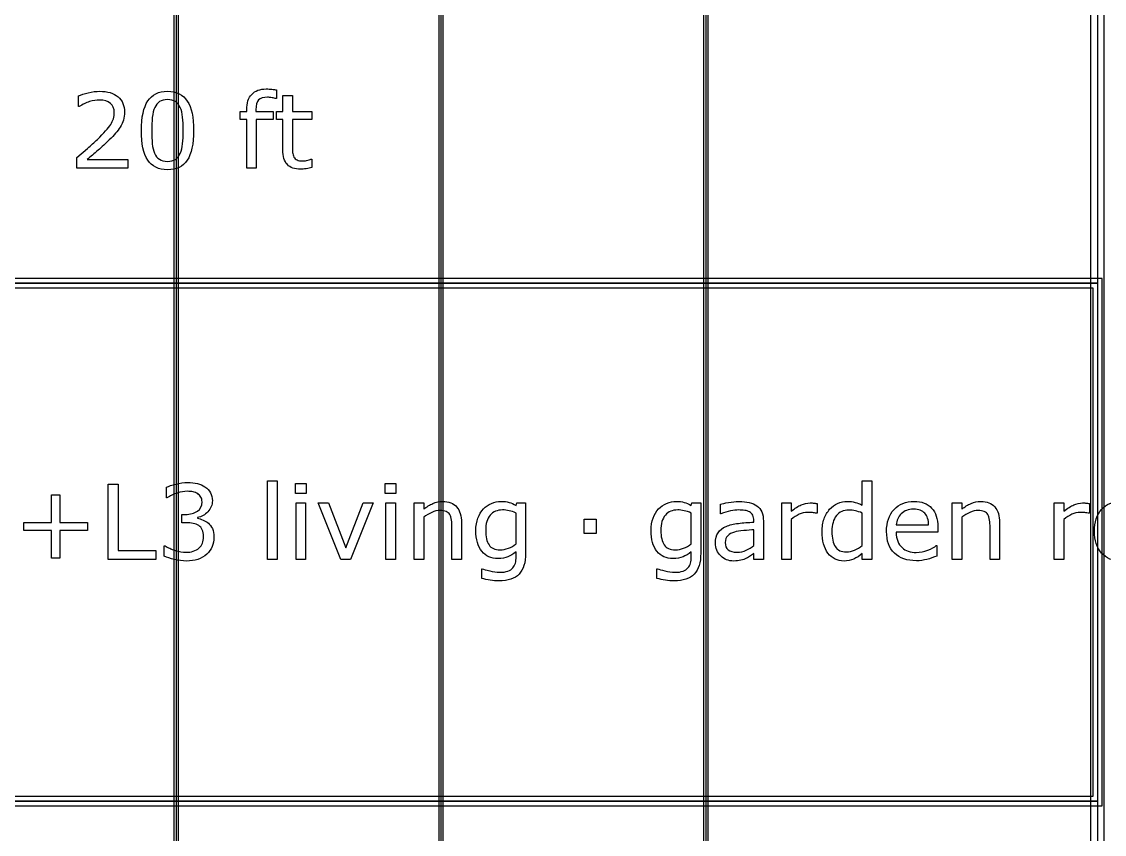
# Model space of a CAD drawing. Extents: x -13 to 750, y 12 to 2314.
# Drawn here: x 174.6 to 268.6, y 364 to 434.6 of the extents above; entities that cross this region are included whole.
import ezdxf

# ---------------------------------------------------------------- set-up
doc = ezdxf.new("R2010")
doc.units = 0
doc.layers.get('0').update_dxf_attribs({"linetype": 'CONTINUOUS'})

msp = doc.modelspace()

# ---------------------------------------------------------------- linework, layer by layer
at = {"color": 7}
for points in [[(43.400391, 580.4896), (43.400391, 128.2904), (268.59961, 128.2904), (268.59961, 580.4896)], [(44.599609, 579.2904), (267.40039, 579.2904), (267.40039, 129.4896), (44.599609, 129.4896)], [(187.80078, 553.89), (187.80078, 295.89), (188.19922, 295.89), (188.19922, 553.89)], [(210.80078, 553.89), (210.80078, 295.89), (211.19922, 295.89), (211.19922, 553.89)], [(233.80078, 553.89), (233.80078, 295.89), (234.19922, 295.89), (234.19922, 553.89)], [(44, 437.89), (268, 437.89), (268, 411.89), (44, 411.89)], [(189.51489, 425.1639), (189.51489, 425.1639)], [(188.35912, 423.1688), (188.35912, 423.1688)], [(43.599609, 412.2904), (43.599609, 366.4896), (268.40039, 366.4896), (268.40039, 412.2904)], [(44, 411.89), (268, 411.89), (268, 366.89), (44, 366.89)], [(44.400391, 411.4896), (267.59961, 411.4896), (267.59961, 367.2904), (44.400391, 367.2904)], [(186.24536, 387.8901), (182.10571, 387.8901), (182.10571, 394.4336), (182.97583, 394.4336), (182.97583, 388.6635), (186.24536, 388.6635)], [(196.77026, 387.8901), (195.94409, 387.8901), (195.94409, 394.728), (196.77026, 394.728)], [(199.29272, 393.6206), (198.36108, 393.6206), (198.36108, 394.4775), (199.29272, 394.4775)], [(207.08865, 393.6206), (206.15701, 393.6206), (206.15701, 394.4775), (207.08865, 394.4775)], [(180.30396, 390.4038), (177.90894, 390.4038), (177.90894, 388.0088), (177.17944, 388.0088), (177.17944, 390.4038), (174.78442, 390.4038), (174.78442, 391.1069), (177.17944, 391.1069), (177.17944, 393.5019), (177.90894, 393.5019), (177.90894, 391.1069), (180.30396, 391.1069)], [(199.24002, 387.8901), (198.41385, 387.8901), (198.41385, 392.7988), (199.24002, 392.7988)], [(205.1199, 392.7988), (203.13357, 387.8901), (202.30301, 387.8901), (200.32986, 392.7988), (201.22635, 392.7988), (202.74686, 388.8921), (204.25418, 392.7988)], [(207.03595, 387.8901), (206.20978, 387.8901), (206.20978, 392.7988), (207.03595, 392.7988)], [(224.48663, 390.1357), (223.43634, 390.1357), (223.43634, 391.3794), (224.48663, 391.3794)], [(217.5213, 389.2393), (217.5213, 389.2393)], [(232.73077, 389.2393), (232.73077, 389.2393)], [(44, 366.89), (268, 366.89), (268, 340.89), (44, 340.89)]]:
    msp.add_lwpolyline(points, close=True, dxfattribs=at)
for points in [[(188, 553.89), (188, 295.89)], [(211, 553.89), (211, 295.89)], [(234, 553.89), (234, 295.89)], [(179.57886, 427.2381), (179.53496, 427.2381), (179.53496, 428.161)], [(196.72632, 427.9281), (196.68242, 427.9281)], [(197.26685, 423.4936), (197.26685, 426.104), (196.70874, 426.104), (196.70874, 426.7983), (197.26685, 426.7983), (197.26685, 428.2089), (198.09302, 428.2089), (198.09302, 426.7983), (199.7981, 426.7983), (199.7981, 426.104), (198.09302, 426.104), (198.09302, 423.8671)], [(196.72637, 428.6838), (196.72632, 427.9281)], [(194.92901, 426.9657), (194.92901, 426.7987), (196.41875, 426.7987), (196.41875, 426.1044), (194.95537, 426.1044), (194.95537, 421.89), (194.1292, 421.89), (194.1292, 426.1044), (193.57109, 426.1044), (193.57109, 426.7987), (194.1292, 426.7987), (194.1292, 426.9613)], [(183.802, 421.89), (179.37231, 421.89), (179.37231, 422.8085), (180.29517, 423.5995)], [(180.28201, 422.6415), (183.80203, 422.6415), (183.802, 421.89)], [(199.75417, 422.6762), (199.79807, 422.6762), (199.7981, 421.9339)], [(187.20335, 393.2383), (187.15945, 393.2383), (187.15945, 394.1568)], [(247.58423, 392.6004), (247.58423, 394.7274), (248.4104, 394.7274), (248.4104, 387.89)], [(209.49694, 391.5548), (209.49694, 387.89), (208.67076, 387.89), (208.67076, 392.7987), (209.49694, 392.7987), (209.49694, 392.2538)], [(217.52124, 392.5877), (217.57394, 392.7986), (218.34738, 392.7986), (218.34747, 388.4482)], [(232.7308, 392.5877), (232.7835, 392.7986), (233.55693, 392.7986), (233.55694, 388.4482)], [(235.30597, 391.854), (235.26197, 391.854), (235.26197, 392.6933)], [(241.41441, 391.3755), (241.41441, 387.89), (240.58823, 387.89), (240.58823, 392.7987), (241.41441, 392.7987), (241.41441, 392.0736)], [(243.65122, 392.7457), (243.65118, 391.8979)], [(256.22384, 391.5547), (256.22384, 387.89), (255.39767, 387.89), (255.39767, 392.7987), (256.22384, 392.7987), (256.22384, 392.2538)], [(265.0833, 391.3754), (265.0833, 387.89), (264.25713, 387.89), (264.25713, 392.7987), (265.0833, 392.7987), (265.0833, 392.0736)], [(267.32012, 392.7457), (267.32007, 391.8978)], [(188.87767, 391.0761), (188.48216, 391.0761), (188.48216, 391.8056), (188.78977, 391.8056)], [(189.8533, 391.5288), (189.8533, 391.4668)], [(217.5213, 389.2392), (217.5213, 391.9155)], [(232.73077, 389.2392), (232.73077, 391.9155)], [(238.1756, 391.1336), (238.1756, 391.261)], [(238.99732, 391.2209), (238.99737, 387.8901)], [(243.65118, 391.8979), (243.60728, 391.8979)], [(247.58423, 389.0985), (247.58423, 391.9154)], [(267.32007, 391.8978), (267.27617, 391.8978)], [(190.79813, 391.0406), (190.7981, 391.041)], [(212.77521, 387.8901), (211.94903, 387.8901), (211.94903, 390.685)], [(212.77526, 391.076), (212.77521, 387.8901)], [(238.1756, 389.0986), (238.1756, 390.4653)], [(250.52856, 390.8915), (253.34106, 390.8915)], [(254.14526, 390.2587), (250.52856, 390.2587)], [(254.14522, 390.7069), (254.14526, 390.2587)], [(259.5022, 387.89), (258.67603, 387.89), (258.67603, 390.6849)], [(259.50216, 391.076), (259.5022, 387.89)], [(186.97046, 388.167), (186.97046, 389.0854), (187.03636, 389.0854)], [(217.52124, 388.1097), (217.52124, 388.558)], [(232.7308, 388.1097), (232.7308, 388.558)], [(238.1756, 389.0985), (238.1756, 389.0986)], [(238.99737, 387.8901), (238.1756, 387.8901), (238.1756, 388.413)], [(247.58423, 389.0983), (247.58423, 389.0985)], [(248.4104, 387.89), (247.58423, 387.89), (247.58423, 388.4042)], [(254.00464, 389.0897), (254.04854, 389.0897), (254.04854, 388.1888)], [(214.54181, 386.2421), (214.54181, 387.0858), (214.58571, 387.0858)], [(229.75128, 386.2421), (229.75128, 387.0858), (229.79528, 387.0858)]]:
    msp.add_lwpolyline(points, dxfattribs=at)
for points in [[(194.56426, 428.3016), (194.8543, 428.615067), (195.273243, 428.7718), (195.82109, 428.7718)], [(195.82109, 428.7718), (196.005663, 428.7718), (196.171193, 428.763133), (196.31768, 428.7458)], [(196.31768, 428.7458), (196.467093, 428.728467), (196.603323, 428.7078), (196.72637, 428.6838)], [(179.53496, 428.161), (179.742967, 428.263533), (180.019823, 428.357267), (180.36553, 428.4422)], [(180.36553, 428.4422), (180.714163, 428.5272), (181.051077, 428.5697), (181.37627, 428.5697)], [(181.35425, 427.8094), (181.08765, 427.8094), (180.799077, 427.762533), (180.48853, 427.6688)], [(182.29028, 427.5194), (182.067627, 427.712733), (181.755617, 427.8094), (181.35425, 427.8094)], [(181.37627, 428.5697), (182.04717, 428.5697), (182.57305, 428.4071), (182.95391, 428.0819)], [(182.95391, 428.0819), (183.33477, 427.759633), (183.5252, 427.321633), (183.5252, 426.7679)], [(185.53784, 427.7303), (185.904053, 428.286967), (186.475343, 428.5653), (187.25171, 428.5653)], [(187.25171, 427.8402), (186.976317, 427.8402), (186.7478, 427.783067), (186.56616, 427.6688)], [(187.25171, 428.5653), (188.036863, 428.5653), (188.609617, 428.282567), (188.96997, 427.7171)], [(187.93286, 427.6688), (187.75708, 427.783067), (187.53003, 427.8402), (187.25171, 427.8402)], [(194.1292, 426.9613), (194.1292, 427.5443), (194.27422, 427.991067), (194.56426, 428.3016)], [(195.16631, 427.8138), (195.00811, 427.658533), (194.92901, 427.375833), (194.92901, 426.9657)], [(195.93975, 428.0511), (195.585257, 428.0511), (195.327443, 427.972), (195.16631, 427.8138)], [(196.32647, 428.0071), (196.179983, 428.036433), (196.051077, 428.0511), (195.93975, 428.0511)], [(196.68242, 427.9281), (196.5916, 427.954767), (196.47295, 427.9811), (196.32647, 428.0071)], [(180.48853, 427.6688), (180.177983, 427.575067), (179.87476, 427.4315), (179.57886, 427.2381)], [(182.62866, 426.724), (182.62866, 427.0638), (182.515867, 427.328933), (182.29028, 427.5194)], [(184.98853, 425.1551), (184.98853, 426.318233), (185.171633, 427.176633), (185.53784, 427.7303)], [(186.13989, 427.1503), (186.040283, 426.9335), (185.971437, 426.650767), (185.93335, 426.3021)], [(186.56616, 427.6688), (186.387453, 427.554533), (186.245363, 427.3817), (186.13989, 427.1503)], [(188.35474, 427.159), (188.2522, 427.3846), (188.111573, 427.554533), (187.93286, 427.6688)], [(188.56567, 426.3241), (188.530537, 426.652233), (188.460227, 426.930533), (188.35474, 427.159)], [(188.96997, 427.7171), (189.33325, 427.154633), (189.51489, 426.303567), (189.51489, 425.1639)], [(182.31665, 425.6825), (182.524657, 426.004767), (182.62866, 426.351933), (182.62866, 426.724)], [(183.4285, 426.0692), (183.366967, 425.855333), (183.27468, 425.651733), (183.15164, 425.4584)], [(183.5252, 426.7679), (183.5252, 426.5189), (183.492967, 426.286), (183.4285, 426.0692)], [(185.93335, 426.3021), (185.898217, 425.9535), (185.88065, 425.571167), (185.88065, 425.1551)], [(188.62277, 425.1639), (188.62277, 425.609233), (188.603737, 425.995967), (188.56567, 426.3241)], [(181.16089, 424.3861), (181.72339, 424.931033), (182.108643, 425.363167), (182.31665, 425.6825)], [(183.15164, 425.4584), (183.03738, 425.276733), (182.902613, 425.098), (182.74734, 424.9222)], [(185.52905, 422.5887), (185.168703, 423.145367), (184.98853, 424.000833), (184.98853, 425.1551)], [(185.88065, 425.1551), (185.88065, 424.6981), (185.89675, 424.3158), (185.92895, 424.0082)], [(188.56567, 424.0038), (188.603737, 424.326067), (188.62277, 424.712767), (188.62277, 425.1639)], [(189.51489, 425.1639), (189.51489, 423.9891), (189.33032, 423.1263), (188.96118, 422.5755)], [(180.29517, 423.5995), (180.605717, 423.863167), (180.89429, 424.125367), (181.16089, 424.3861)], [(182.18924, 424.3378), (181.87576, 424.030133), (181.55203, 423.7313), (181.21805, 423.4413)], [(182.74734, 424.9222), (182.595, 424.746467), (182.408967, 424.551667), (182.18924, 424.3378)], [(185.92895, 424.0082), (185.96115, 423.700533), (186.029997, 423.425133), (186.13549, 423.182)], [(181.21805, 423.4413), (180.884063, 423.154167), (180.57205, 422.887567), (180.28201, 422.6415)], [(186.13549, 423.182), (186.23217, 422.953467), (186.3684, 422.779133), (186.54418, 422.659)], [(187.93725, 422.6503), (188.11889, 422.7645), (188.259513, 422.937333), (188.35912, 423.1688)], [(188.35913, 423.1688), (188.46167, 423.406133), (188.530517, 423.684467), (188.56567, 424.0038)], [(197.65796, 422.1972), (197.39722, 422.466733), (197.26685, 422.898867), (197.26685, 423.4936)], [(198.09302, 423.8671), (198.09302, 423.6093), (198.098887, 423.407167), (198.11062, 423.2607)], [(198.11062, 423.2607), (198.122353, 423.117167), (198.163367, 422.9824), (198.23366, 422.8564)], [(187.25171, 421.7538), (186.46655, 421.7538), (185.89233, 422.0321), (185.52905, 422.5887)], [(186.54418, 422.659), (186.722893, 422.538933), (186.958733, 422.4789), (187.2517, 422.4789)], [(187.2517, 422.4789), (187.527087, 422.4789), (187.755603, 422.536033), (187.93725, 422.6503)], [(188.96118, 422.5755), (188.594973, 422.0277), (188.02515, 421.7538), (187.25171, 421.7538)], [(198.80054, 421.7929), (198.29956, 421.7929), (197.9187, 421.927667), (197.65796, 422.1972)], [(198.23366, 422.8564), (198.298127, 422.7392), (198.386017, 422.652767), (198.49733, 422.5971)], [(198.49733, 422.5971), (198.61159, 422.544433), (198.784443, 422.5181), (199.01589, 422.5181)], [(199.01589, 422.5181), (199.150657, 422.5181), (199.29128, 422.5371), (199.43776, 422.5751)], [(199.43776, 422.5751), (199.584247, 422.616433), (199.689717, 422.650133), (199.75417, 422.6762)], [(199.28833, 421.8329), (199.10669, 421.806233), (198.944093, 421.7929), (198.80054, 421.7929)], [(199.7981, 421.9339), (199.642827, 421.893233), (199.472903, 421.859567), (199.28833, 421.8329)], [(187.15945, 394.1568), (187.367463, 394.259333), (187.64432, 394.3531), (187.99002, 394.4381)], [(187.99002, 394.4381), (188.338653, 394.525967), (188.675567, 394.5699), (189.00076, 394.5699)], [(189.00076, 394.5699), (189.3201, 394.5699), (189.60135, 394.540567), (189.84451, 394.4819)], [(189.84451, 394.4819), (190.087677, 394.423233), (190.307403, 394.329467), (190.50369, 394.2006)], [(190.50369, 394.2006), (190.71463, 394.06), (190.8743, 393.8901), (190.9827, 393.6909)], [(188.09104, 393.6602), (187.777567, 393.5606), (187.48167, 393.419967), (187.20335, 393.2383)], [(188.97874, 393.8096), (188.70042, 393.8096), (188.40452, 393.7598), (188.09104, 393.6602)], [(189.46653, 393.7656), (189.322977, 393.794933), (189.16038, 393.8096), (188.97874, 393.8096)], [(189.87083, 393.6074), (189.74485, 393.683533), (189.610083, 393.736267), (189.46653, 393.7656)], [(190.15208, 393.313), (190.0847, 393.433067), (189.99095, 393.5312), (189.87083, 393.6074)], [(190.25315, 392.8999), (190.25315, 393.0581), (190.21946, 393.1958), (190.15208, 393.313)], [(191.14529, 392.9922), (191.14529, 392.628867), (191.016383, 392.310967), (190.75857, 392.0385)], [(190.9827, 393.6909), (191.091093, 393.4917), (191.14529, 393.2588), (191.14529, 392.9922)], [(188.78977, 391.8056), (189.235083, 391.8056), (189.589577, 391.8979), (189.85325, 392.0825)], [(189.85325, 392.0825), (190.11985, 392.269967), (190.25315, 392.542433), (190.25315, 392.8999)], [(209.49694, 392.2538), (209.754747, 392.467667), (210.021347, 392.634633), (210.29674, 392.7547)], [(210.91198, 392.1481), (210.686393, 392.1481), (210.450553, 392.092433), (210.20446, 391.9811)], [(210.29674, 392.7547), (210.572133, 392.874833), (210.85485, 392.9349), (211.14489, 392.9349)], [(211.44811, 392.0561), (211.310417, 392.117433), (211.131707, 392.1481), (210.91198, 392.1481)], [(211.14489, 392.9349), (211.675163, 392.9349), (212.07946, 392.775233), (212.35778, 392.4559)], [(211.76451, 391.7837), (211.69127, 391.9067), (211.585803, 391.9975), (211.44811, 392.0561)], [(212.35778, 392.4559), (212.6361, 392.136567), (212.77526, 391.6766), (212.77526, 391.076)], [(214.20337, 391.4803), (214.323483, 391.787967), (214.48608, 392.0531), (214.69116, 392.2757)], [(214.69116, 392.2757), (214.881593, 392.483767), (215.11304, 392.6449), (215.3855, 392.7591)], [(216.34357, 392.1924), (215.889463, 392.1924), (215.53204, 392.040067), (215.2713, 391.7354)], [(215.3855, 392.7591), (215.65796, 392.8763), (215.928957, 392.9349), (216.19849, 392.9349)], [(216.19849, 392.9349), (216.48267, 392.9349), (216.719973, 392.905567), (216.9104, 392.8469)], [(216.90607, 392.1264), (216.71857, 392.1704), (216.53107, 392.1924), (216.34357, 392.1924)], [(217.5213, 391.9155), (217.301573, 392.0151), (217.096497, 392.0854), (216.90607, 392.1264)], [(216.9104, 392.8469), (217.10376, 392.7909), (217.307373, 392.7045), (217.52124, 392.5877)], [(229.41293, 391.4803), (229.53305, 391.787967), (229.695647, 392.0531), (229.90072, 392.2757)], [(229.90072, 392.2757), (230.091153, 392.483767), (230.3226, 392.6449), (230.59506, 392.7591)], [(231.55304, 392.1924), (231.09894, 392.1924), (230.741517, 392.040067), (230.48077, 391.7354)], [(230.59506, 392.7591), (230.86752, 392.8763), (231.138517, 392.9349), (231.40805, 392.9349)], [(231.40805, 392.9349), (231.69223, 392.9349), (231.929533, 392.905567), (232.11996, 392.8469)], [(232.11554, 392.1264), (231.92804, 392.1704), (231.74054, 392.1924), (231.55304, 392.1924)], [(232.73077, 391.9155), (232.511043, 392.0151), (232.305967, 392.0854), (232.11554, 392.1264)], [(232.11996, 392.8469), (232.31332, 392.7909), (232.516933, 392.7045), (232.7308, 392.5877)], [(235.26197, 392.6933), (235.423103, 392.7373), (235.656013, 392.785633), (235.9607, 392.8383)], [(236.13214, 392.1001), (235.86554, 392.044767), (235.59015, 391.962733), (235.30597, 391.854)], [(235.9607, 392.8383), (236.265387, 392.890967), (236.56568, 392.9173), (236.86158, 392.9173)], [(236.85724, 392.1881), (236.64044, 392.1881), (236.39874, 392.158767), (236.13214, 392.1001)], [(237.3714, 392.1531), (237.207333, 392.176433), (237.035947, 392.1881), (236.85724, 392.1881)], [(236.86158, 392.9173), (237.207287, 392.9173), (237.50758, 392.887967), (237.76246, 392.8293)], [(237.79327, 392.0169), (237.676083, 392.084233), (237.53546, 392.129633), (237.3714, 392.1531)], [(237.76246, 392.8293), (238.020273, 392.773967), (238.24293, 392.677267), (238.43043, 392.5392)], [(238.43043, 392.5392), (238.615003, 392.404467), (238.755627, 392.230167), (238.8523, 392.0163)], [(241.41441, 392.0736), (241.74253, 392.337267), (242.031103, 392.5233), (242.28013, 392.6317)], [(242.28013, 392.6317), (242.532083, 392.743033), (242.78843, 392.7987), (243.04917, 392.7987)], [(243.04917, 392.7987), (243.192723, 392.7987), (243.296727, 392.794367), (243.36118, 392.7857)], [(243.36118, 392.7857), (243.425647, 392.779033), (243.522327, 392.7657), (243.65122, 392.7457)], [(244.26636, 391.4188), (244.386473, 391.744), (244.547607, 392.020867), (244.74976, 392.2494)], [(244.74976, 392.2494), (244.948973, 392.472067), (245.180417, 392.641967), (245.44409, 392.7591)], [(246.41089, 392.1789), (245.947997, 392.1789), (245.587643, 392.017767), (245.32983, 391.6955)], [(245.44409, 392.7591), (245.71069, 392.8763), (245.98608, 392.9349), (246.27026, 392.9349)], [(246.27026, 392.9349), (246.528073, 392.9349), (246.75659, 392.9069), (246.95581, 392.8509)], [(246.98657, 392.1219), (246.81079, 392.1599), (246.618897, 392.1789), (246.41089, 392.1789)], [(246.95581, 392.8509), (247.15503, 392.798233), (247.364503, 392.714733), (247.58423, 392.6004)], [(247.58423, 391.9154), (247.36157, 392.015), (247.16235, 392.083833), (246.98657, 392.1219)], [(249.68917, 390.3158), (249.68917, 391.118533), (249.90743, 391.755733), (250.34395, 392.2274)], [(250.34395, 392.2274), (250.783403, 392.699067), (251.360553, 392.9349), (252.0754, 392.9349)], [(252.03149, 392.2538), (251.58911, 392.2538), (251.236083, 392.123433), (250.97241, 391.8627)], [(253.01147, 391.8978), (252.797603, 392.135133), (252.470943, 392.2538), (252.03149, 392.2538)], [(252.0754, 392.9349), (252.737507, 392.9349), (253.247273, 392.741533), (253.6047, 392.3548)], [(253.6047, 392.3548), (253.965047, 391.968133), (254.14522, 391.418833), (254.14522, 390.7069)], [(256.22384, 392.2538), (256.481653, 392.467667), (256.748253, 392.634633), (257.02364, 392.7547)], [(257.63888, 392.148), (257.413293, 392.148), (257.177453, 392.092333), (256.93136, 391.981)], [(257.02364, 392.7547), (257.299033, 392.874833), (257.58175, 392.9349), (257.87179, 392.9349)], [(258.17501, 392.056), (258.037317, 392.117333), (257.858607, 392.148), (257.63888, 392.148)], [(257.87179, 392.9349), (258.402063, 392.9349), (258.80636, 392.775233), (259.08468, 392.4559)], [(258.49142, 391.7836), (258.418173, 391.9066), (258.312703, 391.9974), (258.17501, 392.056)], [(259.08468, 392.4559), (259.363, 392.136567), (259.50216, 391.6766), (259.50216, 391.076)], [(265.0833, 392.0736), (265.411427, 392.337267), (265.7, 392.5233), (265.94902, 392.6317)], [(265.94902, 392.6317), (266.200973, 392.743033), (266.457323, 392.7987), (266.71807, 392.7987)], [(266.71807, 392.7987), (266.861623, 392.7987), (266.965627, 392.794367), (267.03008, 392.7857)], [(267.03008, 392.7857), (267.094547, 392.779033), (267.191227, 392.7657), (267.32012, 392.7457)], [(267.75073, 390.3421), (267.75073, 391.141967), (267.954343, 391.773333), (268.36157, 392.2362)], [(268.36157, 392.2362), (268.77173, 392.702), (269.323977, 392.9349), (270.01831, 392.9349)], [(190.75857, 392.0385), (190.50369, 391.768967), (190.201933, 391.599067), (189.8533, 391.5288)], [(189.8533, 391.4668), (189.993927, 391.443467), (190.15506, 391.393667), (190.3367, 391.3174)], [(190.3367, 391.3174), (190.51834, 391.2442), (190.67215, 391.151933), (190.79813, 391.0406)], [(210.20446, 391.9811), (209.958367, 391.869767), (209.722527, 391.727667), (209.49694, 391.5548)], [(211.90953, 391.3178), (211.88313, 391.517067), (211.83479, 391.672367), (211.76451, 391.7837)], [(211.94903, 390.685), (211.94903, 390.9106), (211.935863, 391.121533), (211.90953, 391.3178)], [(214.02759, 390.3905), (214.02759, 390.812367), (214.086183, 391.175633), (214.20337, 391.4803)], [(215.2713, 391.7354), (215.01056, 391.430733), (214.88019, 390.988367), (214.88019, 390.4083)], [(229.23715, 390.3905), (229.23715, 390.812367), (229.295743, 391.175633), (229.41293, 391.4803)], [(230.48077, 391.7354), (230.22003, 391.430733), (230.08966, 390.988367), (230.08966, 390.4083)], [(236.82648, 391.0281), (237.24542, 391.074767), (237.695127, 391.109933), (238.1756, 391.1336)], [(238.07452, 391.7268), (238.010053, 391.849867), (237.916303, 391.946567), (237.79327, 392.0169)], [(238.1756, 391.261), (238.1756, 391.448533), (238.141907, 391.6038), (238.07452, 391.7268)], [(238.8523, 392.0163), (238.94898, 391.802433), (238.99732, 391.5373), (238.99732, 391.2209)], [(242.09995, 391.8105), (241.86265, 391.699167), (241.634137, 391.554167), (241.41441, 391.3755)], [(242.83823, 391.9819), (242.58335, 391.9819), (242.337257, 391.924767), (242.09995, 391.8105)], [(243.24693, 391.9599), (243.13267, 391.974567), (242.996437, 391.9819), (242.83823, 391.9819)], [(243.60728, 391.8979), (243.484233, 391.927233), (243.364117, 391.9479), (243.24693, 391.9599)], [(244.09058, 390.307), (244.09058, 390.723), (244.149173, 391.0936), (244.26636, 391.4188)], [(245.32983, 391.6955), (245.072023, 391.373233), (244.94312, 390.9162), (244.94312, 390.3244)], [(250.97241, 391.8627), (250.71167, 391.6019), (250.56372, 391.278167), (250.52856, 390.8915)], [(253.34106, 390.8915), (253.338393, 391.3251), (253.22853, 391.660533), (253.01147, 391.8978)], [(256.93136, 391.981), (256.685267, 391.869667), (256.449427, 391.727567), (256.22384, 391.5547)], [(258.63643, 391.3177), (258.610097, 391.516967), (258.56176, 391.672267), (258.49142, 391.7836)], [(258.67603, 390.6849), (258.67603, 390.9105), (258.66283, 391.121433), (258.63643, 391.3177)], [(265.76885, 391.8104), (265.531543, 391.699067), (265.303027, 391.554067), (265.0833, 391.3754)], [(266.50713, 391.9818), (266.25225, 391.9818), (266.006157, 391.924667), (265.76885, 391.8104)], [(266.91582, 391.9598), (266.80156, 391.974467), (266.66533, 391.9818), (266.50713, 391.9818)], [(267.27617, 391.8978), (267.153123, 391.927133), (267.033007, 391.9478), (266.91582, 391.9598)], [(189.48411, 391.0231), (189.29661, 391.058433), (189.094463, 391.0761), (188.87767, 391.0761)], [(189.96311, 390.8385), (189.831277, 390.929367), (189.67161, 390.9909), (189.48411, 391.0231)], [(190.27073, 390.4738), (190.19749, 390.629067), (190.09495, 390.750633), (189.96311, 390.8385)], [(190.38499, 389.8937), (190.38499, 390.1281), (190.346903, 390.321467), (190.27073, 390.4738)], [(190.7981, 391.041), (190.93872, 390.915), (191.05444, 390.7568), (191.14526, 390.5664)], [(191.14526, 390.5664), (191.23608, 390.375933), (191.28149, 390.129833), (191.28149, 389.8281)], [(214.54175, 388.5975), (214.198977, 389.0223), (214.02759, 389.619967), (214.02759, 390.3905)], [(214.88019, 390.4083), (214.88019, 389.8575), (214.97687, 389.44), (215.17023, 389.1558)], [(229.75131, 388.5975), (229.408537, 389.0223), (229.23715, 389.619967), (229.23715, 390.3905)], [(230.08966, 390.4083), (230.08966, 389.8575), (230.18634, 389.44), (230.3797, 389.1558)], [(234.82696, 389.3142), (234.82696, 389.686267), (234.906063, 389.986567), (235.06427, 390.2151)], [(235.06427, 390.2151), (235.225403, 390.446567), (235.45392, 390.6282), (235.74982, 390.76)], [(235.74982, 390.76), (236.048647, 390.891867), (236.407533, 390.981233), (236.82648, 391.0281)], [(236.47491, 390.2718), (236.23761, 390.204467), (236.045717, 390.099), (235.89923, 389.9554)], [(237.28351, 390.3993), (236.943663, 390.369967), (236.67413, 390.327467), (236.47491, 390.2718)], [(238.1756, 390.4653), (237.923647, 390.450633), (237.626283, 390.428633), (237.28351, 390.3993)], [(244.60474, 388.4305), (244.261967, 388.8817), (244.09058, 389.5072), (244.09058, 390.307)], [(244.94312, 390.3244), (244.94312, 389.7414), (245.042727, 389.297533), (245.24194, 388.9928)], [(250.37472, 388.4349), (249.917687, 388.8773), (249.68917, 389.504267), (249.68917, 390.3158)], [(250.52856, 390.2587), (250.52856, 389.9569), (250.57397, 389.6932), (250.66479, 389.4676)], [(268.36157, 388.4481), (267.954343, 388.910967), (267.75073, 389.5423), (267.75073, 390.3421)], [(189.98509, 388.8786), (190.119857, 389.007467), (190.219467, 389.149533), (190.28392, 389.3048)], [(190.28392, 389.3048), (190.3513, 389.460067), (190.38499, 389.656367), (190.38499, 389.8937)], [(191.28149, 389.8281), (191.28149, 389.529233), (191.227293, 389.2553), (191.1189, 389.0063)], [(216.85333, 388.8658), (217.096497, 388.959533), (217.319153, 389.084033), (217.5213, 389.2393)], [(232.0628, 388.8658), (232.305967, 388.959533), (232.528623, 389.084033), (232.73077, 389.2393)], [(235.28839, 388.1936), (234.98077, 388.4866), (234.82696, 388.860133), (234.82696, 389.3142)], [(235.89923, 389.9554), (235.752743, 389.8148), (235.6795, 389.62), (235.6795, 389.371)], [(235.6795, 389.371), (235.6795, 389.089733), (235.764463, 388.8773), (235.93439, 388.7337)], [(250.66479, 389.4676), (250.755617, 389.245), (250.88013, 389.0619), (251.03833, 388.9183)], [(187.03636, 389.0854), (187.28538, 388.921333), (187.578347, 388.7851), (187.91526, 388.6767)], [(187.91526, 388.6767), (188.252173, 388.5683), (188.57737, 388.5141), (188.89085, 388.5141)], [(188.89085, 388.5141), (189.075417, 388.5141), (189.271707, 388.544767), (189.47972, 388.6061)], [(189.47972, 388.6061), (189.687727, 388.667433), (189.856183, 388.758267), (189.98509, 388.8786)], [(190.66187, 388.3559), (190.442143, 388.150833), (190.182863, 387.9985), (189.88403, 387.8989)], [(191.1189, 389.0063), (191.0105, 388.7573), (190.858157, 388.5405), (190.66187, 388.3559)], [(215.93921, 387.9647), (215.35327, 387.9647), (214.88745, 388.175633), (214.54175, 388.5975)], [(215.17023, 389.1558), (215.36359, 388.871667), (215.68439, 388.7296), (216.13263, 388.7296)], [(216.13263, 388.7296), (216.372863, 388.7296), (216.613097, 388.775), (216.85333, 388.8658)], [(217.52124, 388.558), (217.27222, 388.358733), (217.03345, 388.2093), (216.80493, 388.1097)], [(218.34747, 388.4482), (218.34747, 387.6162), (218.158507, 387.005367), (217.78058, 386.6157)], [(231.14877, 387.9647), (230.562837, 387.9647), (230.097017, 388.175633), (229.75131, 388.5975)], [(230.3797, 389.1558), (230.57306, 388.871667), (230.89386, 388.7296), (231.3421, 388.7296)], [(231.3421, 388.7296), (231.582333, 388.7296), (231.822567, 388.775), (232.0628, 388.8658)], [(232.7308, 388.558), (232.48178, 388.358733), (232.24301, 388.2093), (232.01449, 388.1097)], [(233.55694, 388.4482), (233.55694, 387.6162), (233.367977, 387.005367), (232.99005, 386.6157)], [(235.93439, 388.7337), (236.10431, 388.5931), (236.363587, 388.5228), (236.71222, 388.5228)], [(236.71222, 388.5228), (237.00226, 388.5228), (237.267397, 388.578467), (237.50763, 388.6898)], [(237.50763, 388.6898), (237.747863, 388.804067), (237.97052, 388.9403), (238.1756, 389.0985)], [(238.1756, 388.413), (238.102353, 388.363), (238.002743, 388.2927), (237.87677, 388.2021)], [(246.0022, 387.7538), (245.41626, 387.7538), (244.95044, 387.979367), (244.60474, 388.4305)], [(245.24194, 388.9928), (245.44116, 388.691067), (245.760497, 388.5402), (246.19995, 388.5402)], [(246.19995, 388.5402), (246.434323, 388.5402), (246.67163, 388.591467), (246.91187, 388.694)], [(247.58423, 388.4042), (247.346923, 388.199067), (247.099363, 388.0394), (246.84155, 387.9252)], [(246.91187, 388.694), (247.152103, 388.799467), (247.376223, 388.934233), (247.58423, 389.0983)], [(252.28194, 387.7757), (251.467487, 387.7757), (250.831747, 387.995433), (250.37472, 388.4349)], [(251.03833, 388.9183), (251.190677, 388.7777), (251.370853, 388.672233), (251.57886, 388.6019)], [(251.57886, 388.6019), (251.789793, 388.531567), (252.021237, 388.4964), (252.27319, 388.4964)], [(252.27319, 388.4964), (252.607177, 388.4964), (252.942627, 388.562333), (253.27954, 388.6942)], [(253.27954, 388.6942), (253.619387, 388.828933), (253.861087, 388.960767), (254.00464, 389.0897)], [(270.01831, 387.7538), (269.323977, 387.7538), (268.77173, 387.985233), (268.36157, 388.4481)], [(187.83618, 387.8857), (187.48462, 387.970633), (187.196047, 388.0644), (186.97046, 388.167)], [(188.90845, 387.7539), (188.54517, 387.7539), (188.187747, 387.797833), (187.83618, 387.8857)], [(189.88403, 387.8989), (189.588137, 387.802233), (189.262943, 387.7539), (188.90845, 387.7539)], [(216.80493, 388.1097), (216.579343, 388.013033), (216.29077, 387.9647), (215.93921, 387.9647)], [(217.23562, 387.1561), (217.338153, 387.270367), (217.411393, 387.408067), (217.45534, 387.5692)], [(217.45534, 387.5692), (217.499273, 387.730333), (217.52124, 387.9105), (217.52124, 388.1097)], [(232.01449, 388.1097), (231.78891, 388.013033), (231.500337, 387.9647), (231.14877, 387.9647)], [(232.44518, 387.1561), (232.54772, 387.270367), (232.62096, 387.408067), (232.6649, 387.5692)], [(232.6649, 387.5692), (232.708833, 387.730333), (232.7308, 387.9105), (232.7308, 388.1097)], [(236.41339, 387.7542), (235.97101, 387.7542), (235.59601, 387.900667), (235.28839, 388.1936)], [(237.04181, 387.8242), (236.863097, 387.777533), (236.653623, 387.7542), (236.41339, 387.7542)], [(237.51642, 387.9912), (237.37872, 387.9238), (237.220517, 387.868133), (237.04181, 387.8242)], [(237.87677, 388.2021), (237.753723, 388.114233), (237.633607, 388.043933), (237.51642, 387.9912)], [(246.84155, 387.9252), (246.583737, 387.810933), (246.303953, 387.7538), (246.0022, 387.7538)], [(253.196, 387.8944), (252.905967, 387.815267), (252.60128, 387.7757), (252.28194, 387.7757)], [(254.04854, 388.1888), (253.77022, 388.0716), (253.48604, 387.973467), (253.196, 387.8944)], [(214.58571, 387.0858), (214.720477, 387.033133), (214.934343, 386.968667), (215.22731, 386.8924)], [(215.22731, 386.8924), (215.520283, 386.813333), (215.813253, 386.7738), (216.10622, 386.7738)], [(217.78058, 386.6157), (217.402647, 386.226033), (216.821103, 386.0312), (216.03595, 386.0312)], [(216.10622, 386.7738), (216.387473, 386.7738), (216.620383, 386.8075), (216.80495, 386.8749)], [(216.80495, 386.8749), (216.989523, 386.942233), (217.13308, 387.035967), (217.23562, 387.1561)], [(229.79528, 387.0858), (229.93004, 387.033133), (230.143907, 386.968667), (230.43688, 386.8924)], [(230.43688, 386.8924), (230.729847, 386.813333), (231.022813, 386.7738), (231.31578, 386.7738)], [(232.99005, 386.6157), (232.612123, 386.226033), (232.03058, 386.0312), (231.24542, 386.0312)], [(231.31578, 386.7738), (231.597033, 386.7738), (231.829943, 386.8075), (232.01451, 386.8749)], [(232.01451, 386.8749), (232.199083, 386.942233), (232.34264, 387.035967), (232.44518, 387.1561)], [(215.2713, 386.0882), (215.025207, 386.123533), (214.782043, 386.174833), (214.54181, 386.2421)], [(216.03595, 386.0312), (215.77521, 386.0312), (215.520327, 386.0502), (215.2713, 386.0882)], [(230.48077, 386.0882), (230.234677, 386.123533), (229.991513, 386.174833), (229.75128, 386.2421)], [(231.24542, 386.0312), (230.98468, 386.0312), (230.729797, 386.0502), (230.48077, 386.0882)]]:
    msp.add_open_spline(points, degree=3, dxfattribs=at)

doc.saveas('drawing.dxf')
